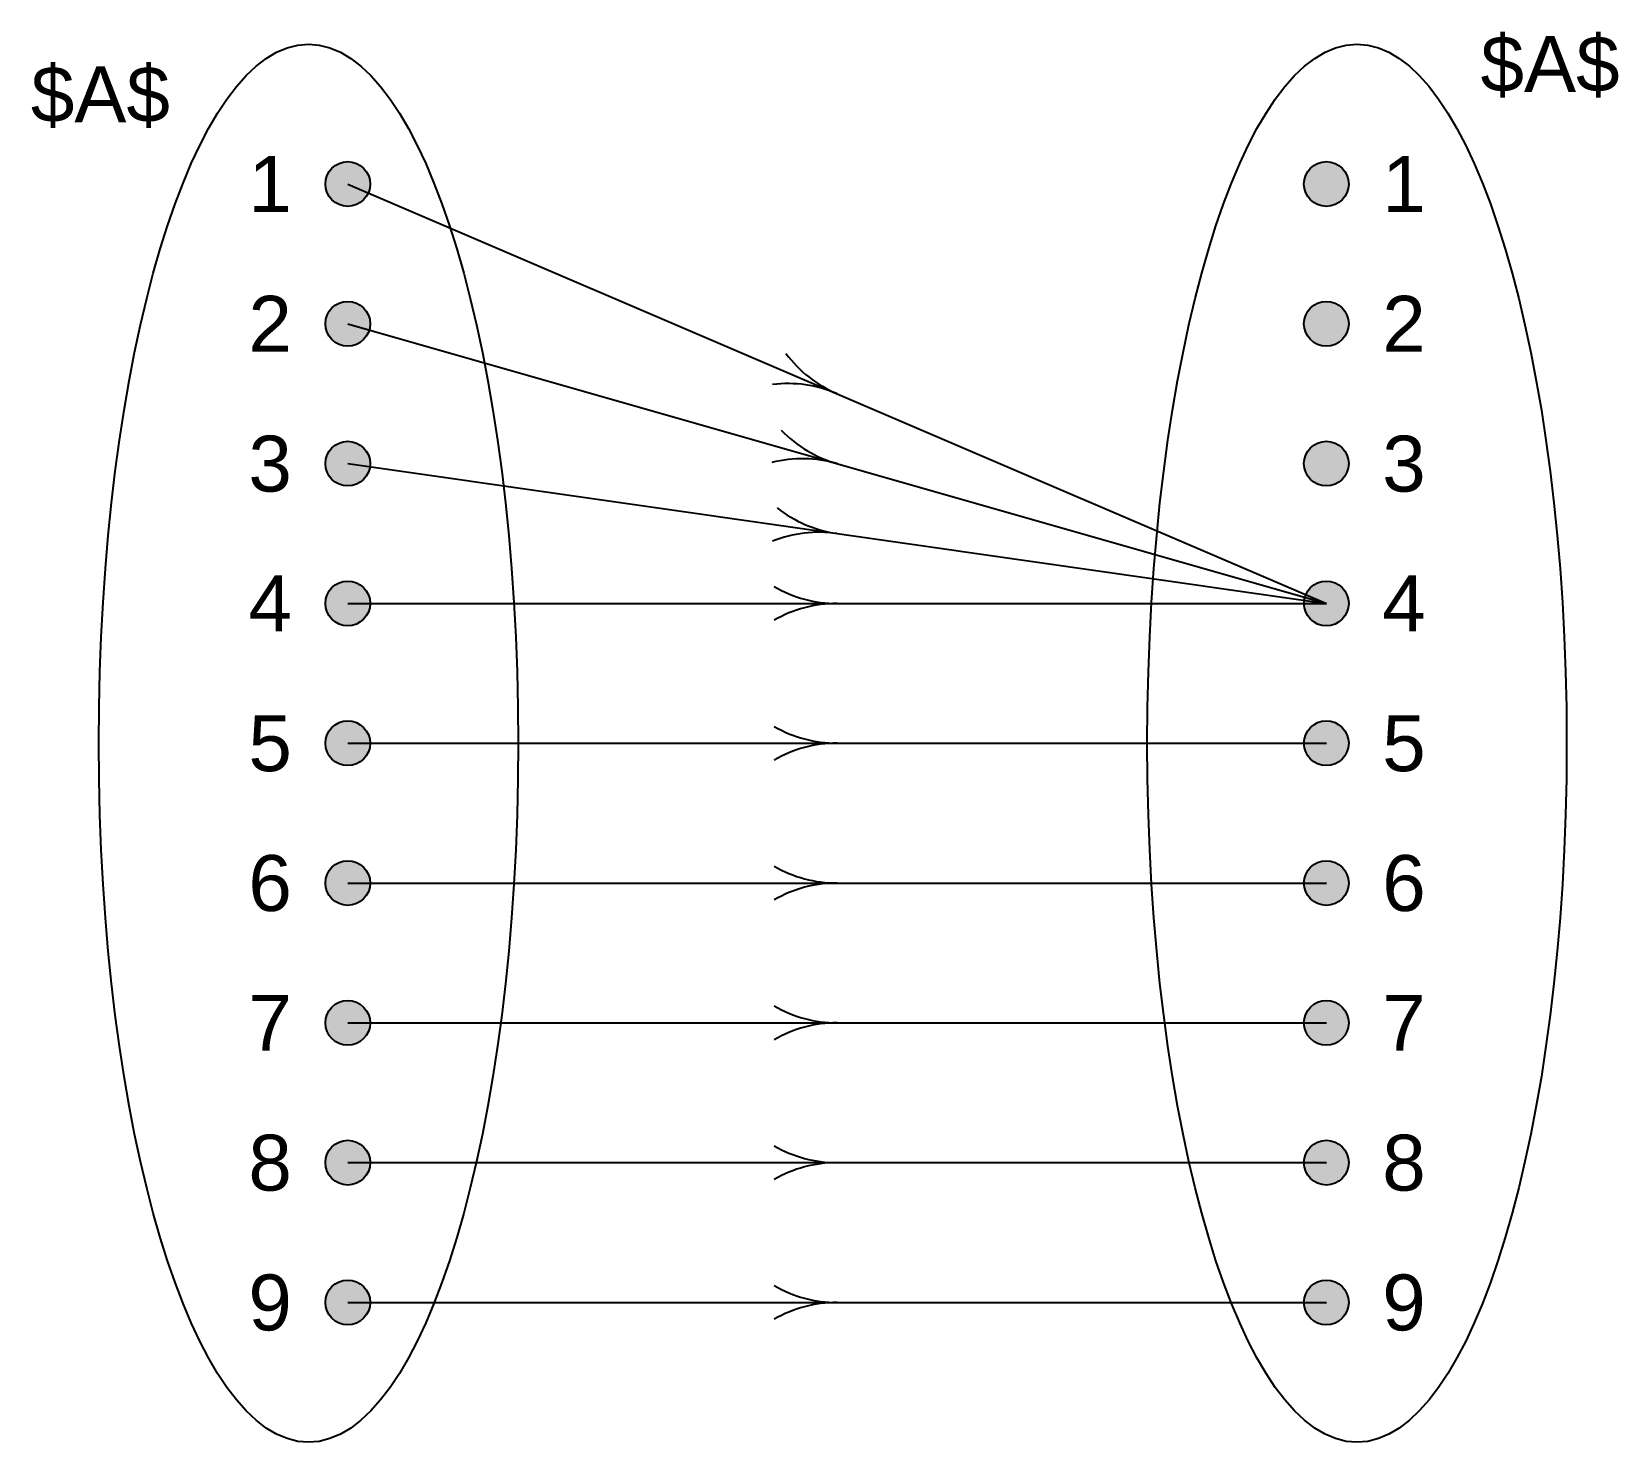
# Model space of a CAD drawing. Header units: inches. Extents: x 137 to 704, y 0 to 504.
import ezdxf
from ezdxf.enums import TextEntityAlignment as Align

# ---------------------------------------------------------------- set-up
doc = ezdxf.new("R2010")
doc.units = ezdxf.units.IN
doc.header["$MEASUREMENT"] = 0
doc.styles.get("Standard").update_dxf_attribs({"font": 'arial.ttf'})

msp = doc.modelspace()

# ---------------------------------------------------------------- hatches: boundary and pattern name
h = msp.add_hatch(color=255)
edge = h.paths.add_edge_path()
edge.add_arc((250, 450), 8, 0, 360)
h = msp.add_hatch(color=255)
edge = h.paths.add_edge_path()
edge.add_arc((600, 450), 8, 0, 360)
h = msp.add_hatch(color=255)
edge = h.paths.add_edge_path()
edge.add_arc((250, 400), 8, 0, 360)
h = msp.add_hatch(color=255)
edge = h.paths.add_edge_path()
edge.add_arc((600, 400), 8, 0, 360)
h = msp.add_hatch(color=255)
edge = h.paths.add_edge_path()
edge.add_arc((250, 350), 8, 0, 360)
h = msp.add_hatch(color=255)
edge = h.paths.add_edge_path()
edge.add_arc((600, 350), 8, 0, 360)
h = msp.add_hatch(color=255)
edge = h.paths.add_edge_path()
edge.add_arc((250, 300), 8, 0, 360)
h = msp.add_hatch(color=255)
edge = h.paths.add_edge_path()
edge.add_arc((600, 300), 8, 0, 360)
h = msp.add_hatch(color=255)
edge = h.paths.add_edge_path()
edge.add_arc((250, 250), 8, 0, 360)
h = msp.add_hatch(color=255)
edge = h.paths.add_edge_path()
edge.add_arc((600, 250), 8, 0, 360)
h = msp.add_hatch(color=255)
edge = h.paths.add_edge_path()
edge.add_arc((250, 200), 8, 0, 360)
h = msp.add_hatch(color=255)
edge = h.paths.add_edge_path()
edge.add_arc((600, 200), 8, 0, 360)
h = msp.add_hatch(color=255)
edge = h.paths.add_edge_path()
edge.add_arc((250, 150), 8, 0, 360)
h = msp.add_hatch(color=255)
edge = h.paths.add_edge_path()
edge.add_arc((600, 150), 8, 0, 360)
h = msp.add_hatch(color=255)
edge = h.paths.add_edge_path()
edge.add_arc((250, 100), 8, 0, 360)
h = msp.add_hatch(color=255)
edge = h.paths.add_edge_path()
edge.add_arc((600, 100), 8, 0, 360)
h = msp.add_hatch(color=255)
edge = h.paths.add_edge_path()
edge.add_arc((250, 50), 8, 0, 360)
h = msp.add_hatch(color=255)
edge = h.paths.add_edge_path()
edge.add_arc((600, 50), 8, 0, 360)

# ---------------------------------------------------------------- linework, layer by layer
for p, q in [((250, 450), (600, 300)), ((250, 400), (600, 300)), ((250, 350), (600, 300)), ((250, 300), (600, 300)), ((250, 250), (600, 250)), ((250, 200), (600, 200)), ((250, 150), (600, 150)), ((250, 100), (600, 100)), ((250, 50), (600, 50))]:
    msp.add_line(p, q)
for centre in [(250, 450), (600, 450), (250, 400), (600, 400), (250, 350), (600, 350), (250, 300), (600, 300), (250, 250), (600, 250), (250, 200), (600, 200), (250, 150), (600, 150), (250, 100), (600, 100), (250, 50), (600, 50)]:
    msp.add_circle(centre, 8)
for centre, start, end in [((442.73, 416.36), 216.8014, 246.8014), ((407.27, 333.64), 66.8014, 96.8014), ((437.36, 393.27), 224.0546, 254.0546), ((412.64, 306.73), 74.0546, 104.0546), ((431.36, 369.55), 231.8699, 261.8699), ((418.64, 280.45), 81.8699, 111.8699), ((425, 345), 240, 270), ((425, 255), 90, 120), ((425, 295), 240, 270), ((425, 205), 90, 120), ((425, 245), 240, 270), ((425, 155), 90, 120), ((425, 195), 240, 270), ((425, 105), 90, 120), ((425, 145), 240, 270), ((425, 55), 90, 120), ((425, 95), 240, 270), ((425, 5), 90, 120)]:
    msp.add_arc(centre, 45, start, end)
for centre in [(235.95, 250), (610.95, 250)]:
    msp.add_ellipse(centre, major_axis=(0, 250), ratio=0.3)

# ---------------------------------------------------------------- texts
msp.add_text('$A$', height=20).set_placement((655.16, 476.94), align=Align.BOTTOM_LEFT)
msp.add_text('$A$', height=20).set_placement((186.37, 466.07), align=Align.BOTTOM_RIGHT)
for s, p in [('1', (230, 450)), ('2', (230, 400)), ('3', (230, 350)), ('4', (230, 300)), ('5', (230, 250)), ('6', (230, 200)), ('7', (230, 150)), ('8', (230, 100)), ('9', (230, 50))]:
    msp.add_text(s, height=20).set_placement(p, align=Align.MIDDLE_RIGHT)
for s, p in [('1', (620, 450)), ('2', (620, 400)), ('3', (620, 350)), ('4', (620, 300)), ('5', (620, 250)), ('6', (620, 200)), ('7', (620, 150)), ('8', (620, 100)), ('9', (620, 50))]:
    msp.add_text(s, height=20).set_placement(p, align=Align.MIDDLE_LEFT)

doc.saveas('drawing.dxf')
